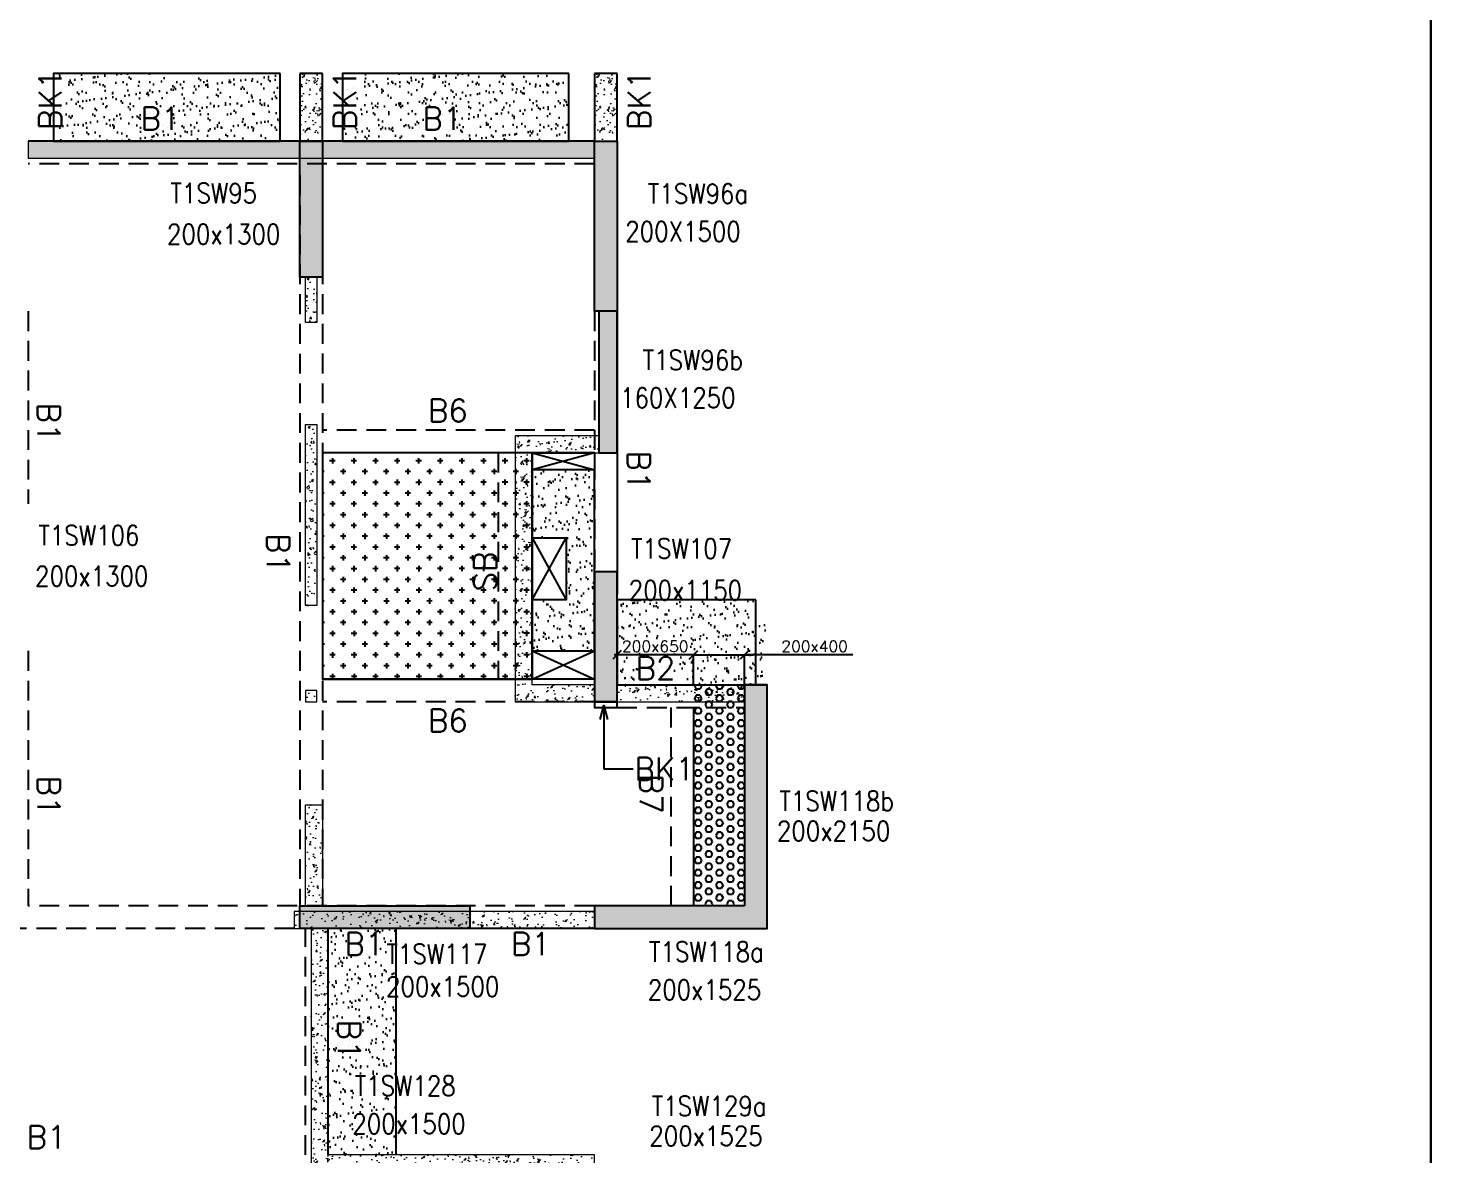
# Model space of a CAD drawing. Header units: millimetres. Extents: x 1078357 to 2594950, y -4969473 to -4636555.
# Drawn here: x 2013401 to 2025786, y -4662154 to -4652204 of the extents above; entities that cross this region are included whole.
import ezdxf

# ---------------------------------------------------------------- set-up
doc = ezdxf.new("R2010")
doc.units = ezdxf.units.MM
doc.header["$PDMODE"] = 35
for name, pattern in [('CONTINOUS', [0]), ('HIDDEN', [0.375, 0.25, -0.125]), ('New Retail block$0$CONTINOUS', [0])]:
    doc.linetypes.add(name, pattern=pattern)
doc.layers.get('0').update_dxf_attribs({"lineweight": 0})
doc.layers.get('Defpoints').update_dxf_attribs({"lineweight": 0})
for name, color, linetype, lineweight in [('A-_ANOTDIMA_D-', 6, 'Continuous', 13), ('Boundary', 40, 'Continuous', 30), ('COL. NO.', 30, 'Continuous', 25), ('COL. SIZE', 7, 'Continuous', 25), ('DIM', 9, 'Continuous', 25), ('HATCH', 8, 'Continuous', 30), ('S-NON STR RCC WALL', 8, 'Continuous', 0)]:
    doc.layers.add(name, color=color, linetype=linetype, lineweight=lineweight)
for name, color, linetype in [('B-200x325', 201, 'HIDDEN'), ('B-200x375', 41, 'HIDDEN'), ('B-200x650', 241, 'HIDDEN'), ('B-300xSLAB THK.', 151, 'Continuous'), ('BK1-200x650', 241, 'HIDDEN'), ('DC BEAM NO.', 7, 'Continuous'), ('DROP SLAB', 8, 'Continuous'), ('S-COLUMN_SHEAR WALL', 1, 'Continuous'), ('S-PROJECTION', 54, 'New Retail block$0$CONTINOUS'), ('SLAB FOLD', 8, 'Continuous')]:
    doc.layers.add(name, color=color, linetype=linetype)
doc.styles.add('Roman', font='romans')
doc.styles.add('ROMANS', font='romans.shx', dxfattribs={"width": 0.85})
doc.dimstyles.new('HARESH', dxfattribs={"dimtxt": 150, "dimasz": 75, "dimexe": 0, "dimexo": 0, "dimgap": 25, "dimtad": 1, "dimdec": 0, "dimdsep": 46, "dimtxsty": 'Roman', "dimblk": 'OBLIQUE', "dimcen": 225, "dimdle": 25, "dimclrd": 2, "dimclre": 2, "dimclrt": 7, "dimadec": 8, "dimazin": 1, "dimtfac": 1, "dimtdec": 0, "dimtmove": 0, "dimatfit": 0, "dimfxl": 1, "dimlwd": -1, "dimlwe": -1, "dimarcsym": 0})
pattern_1 = [(50, (-4410069.28, 23210408.14), (182.184669, -15.9390855), [19.05, -209.55]), (355, (-4410069.28, 23210408.14), (-35.2434214, 191.0568452), [15.24, -167.6405842]), (100.4514447, (-4410054.1, 23210406.81), (146.9412471, 175.1177519), [16.1900088, -178.0902446]), (46.1842, (-4410069.28, 23210458.94), (271.0790409, -42.042328), [28.575, -314.325]), (96.6355576, (-4410046.7, 23210455.44), (237.404134, 247.4261246), [24.2850231, -267.1356082]), (351.1841512, (-4410069.28, 23210458.94), (237.404134, 247.4261246), [22.859967, -251.459732]), (21, (-4410043.88, 23210446.24), (151.6143913, -102.2651982), [19.05, -209.55]), (326, (-4410043.88, 23210446.24), (61.8020283, 184.1879661), [15.24, -167.64]), (71.451445, (-4410031.24, 23210437.72), (213.4164193, 81.9227689), [16.1900088, -178.0899376]), (37.5, (-4410069.28, 23210408.14), (3.08860325, 84.55503887), [0, -165.608, 0, -170.18, 0, -168.275]), (7.5, (-4410069.28, 23210408.14), (66.8196625, 100.18057482), [0, -97.028, 0, -161.798, 0, -64.135]), (327.5, (-4410125.92, 23210408.14), (135.59059517, -5.728744), [0, -63.5, 0, -198.12, 0, -262.89]), (317.5, (-4410151.32, 23210408.14), (148.1291814, 25.42649103), [0, -82.55, 0, -131.572, 0, -186.69])]
pattern_2 = [(37.4701541, (-976532.12, 9334366.43), (-4.7236114, 146.8264517), [0, -115.824, 0, -129.54, 0, -123.825]), (7.4701541, (-976532.12, 9334366.43), (134.9689868, 214.9772528), [0, -62.484, 0, -104.394, 0, -40.005]), (327.4701541, (-976625.84, 9334366.48), (237.2979035, 0.3075449), [0, -38.1, 0, -137.16, 0, -179.07]), (317.4701541, (-976625.84, 9334366.48), (229.1017424, 66.759465), [0, -19.05, 0, -89.916, 0, -102.87])]

# ---------------------------------------------------------------- blocks, each defined once
blk = doc.blocks.new('_Oblique')
at = {"color": 0, "linetype": 'ByBlock', "lineweight": -2}
blk.add_line((-0.5, -0.5), (0.5, 0.5), dxfattribs=at)
blk = doc.blocks.new('*D1482')
at = {"layer": 'Defpoints', "color": 0, "ltscale": 700, "transparency": 16777216}
for p in [(2019726, -4657738), (2019276, -4658004, 0), (2019726, -4658004, 0)]:
    blk.add_point(p, dxfattribs=at)
at = {"layer": 'DIM', "color": 2, "ltscale": 700, "transparency": 16777216}
for p, q in [((2019276, -4657738), (2019201, -4657738)), ((2019276, -4658004), (2019276, -4657738)), ((2019276, -4657738), (2019726, -4657738)), ((2019276, -4657738), (2019726, -4657738)), ((2019726, -4658004), (2019726, -4657738)), ((2019726, -4657738), (2019801, -4657738)), ((2020682, -4657738), (2019726, -4657738))]:
    blk.add_line(p, q, dxfattribs=at)
at = {"layer": 'DIM', "color": 2, "ltscale": 700, "transparency": 16777216, "xscale": 75, "yscale": 75, "zscale": 75}
blk.add_blockref('_Oblique', (2019276, -4657738), dxfattribs=at)
at = {"layer": 'DIM', "color": 2, "ltscale": 700, "transparency": 16777216, "xscale": 75, "yscale": 75, "zscale": 75, "rotation": 180}
blk.add_blockref('_Oblique', (2019726, -4657738), dxfattribs=at)
at = {"layer": 'DIM', "color": 7, "ltscale": 700, "transparency": 16777216, "insert": (2020345, -4657663), "char_height": 150, "attachment_point": 5, "style": 'Roman'}
blk.add_mtext('{\\H0.666667x;200x400}', dxfattribs=at)
blk = doc.blocks.new('*D1483')
at = {"layer": 'Defpoints', "color": 0, "ltscale": 700, "transparency": 16777216}
for p in [(2018601, -4657738), (2018601, -4658004, 0), (2019276, -4658004)]:
    blk.add_point(p, dxfattribs=at)
at = {"layer": 'DIM', "color": 2, "ltscale": 700, "transparency": 16777216}
for p, q in [((2019301, -4657738), (2018576, -4657738)), ((2018601, -4658004), (2018601, -4657738)), ((2019276, -4658004), (2019276, -4657738))]:
    blk.add_line(p, q, dxfattribs=at)
at = {"layer": 'DIM', "color": 2, "ltscale": 700, "transparency": 16777216, "xscale": 75, "yscale": 75, "zscale": 75, "rotation": 180}
blk.add_blockref('_Oblique', (2018601, -4657738), dxfattribs=at)
at = {"layer": 'DIM', "color": 2, "ltscale": 700, "transparency": 16777216, "xscale": 75, "yscale": 75, "zscale": 75}
blk.add_blockref('_Oblique', (2019276, -4657738), dxfattribs=at)
at = {"layer": 'DIM', "color": 7, "ltscale": 700, "transparency": 16777216, "insert": (2018938, -4657663), "char_height": 150, "attachment_point": 5, "style": 'Roman'}
blk.add_mtext('{\\H0.666667x;200x650}', dxfattribs=at)
blk = doc.blocks.new('G$CD63B60BD')
at = {"layer": 'COL. NO.', "linetype": 'Continuous', "style": 'ROMANS', "width": 0.85}
for s, p in [('T1SW95', (85332, 15354, -320)), ('T1SW96a', (89546, 15350, -320)), ('T1SW96b', (89500, 13881, -320)), ('T1SW106', (84166, 12333, -320)), ('T1SW107', (89398, 12216, -320)), ('T1SW118b', (90707, 9987, -320)), ('T1SW117', (87238, 8637, -320)), ('T1SW118a', (89556, 8656, -320)), ('T1SW128', (86958, 7473, -320)), ('T1SW129a', (89580, 7294, -320))]:
    blk.add_text(s, height=175, dxfattribs=at).set_placement(p)
at = {"layer": 'COL. SIZE', "linetype": 'Continuous', "style": 'ROMANS', "width": 0.85}
for s, p in [('200x1300', (85302, 14992, -320)), ('200X1500', (89347, 15016, -320)), ('160X1250', (89301, 13548, -320)), ('200x1300', (84137, 11973, -320)), ('200x1150', (89378, 11848, -320)), ('200x2150', (90686, 9723, -320)), ('200x1500', (87235, 8349, -320)), ('200x1525', (89546, 8321, -320)), ('200x1500', (86938, 7137, -320)), ('200x1525', (89560, 7030, -320))]:
    blk.add_text(s, height=175, dxfattribs=at).set_placement(p)

msp = doc.modelspace()

# ---------------------------------------------------------------- hatches: boundary and pattern name
at = {"layer": 'DROP SLAB'}
h = msp.add_hatch(dxfattribs=at)
h.set_pattern_fill('CROSS', color=8, scale=15, angle=0.03079)
h.set_pattern_definition([(180.03079016, (-1335090.53, 9384502.61), (-95.1987999, -95.3011726), [47.625, -142.875]), (270.03079016, (-1335114.35, 9384526.41), (95.3011726, -95.1987999), [47.625, -142.875])])
h.paths.add_polyline_path([(2017852, -4655954), (2016001.2, -4655954), (2016001.2, -4657953.8), (2017852, -4657953.8)])
at = {"layer": 'HATCH'}
h = msp.add_hatch(dxfattribs=at)
h.set_pattern_fill('AR-SAND', color=8, scale=3, angle=179.97015)
h.set_pattern_definition(pattern_2)
h.paths.add_polyline_path([(2015626.4, -4652603.8), (2013626.4, -4652603.8), (2013626.4, -4653203.8), (2015626.4, -4653203.8)])
h = msp.add_hatch(dxfattribs=at)
h.set_pattern_fill('AR-SAND', color=8, scale=3, angle=179.97015)
h.set_pattern_definition(pattern_2)
h.paths.add_polyline_path([(2018176.4, -4652603.8), (2016176.4, -4652603.8), (2016176.4, -4653203.8), (2018176.4, -4653203.8)])
h = msp.add_hatch(dxfattribs=at)
h.set_pattern_fill('AR-SAND', color=8, scale=3, angle=0.02985)
h.set_pattern_definition([(37.47015413, (-3013646.46, 18702441.6), (-4.72361136, 146.8264517), [0, -115.824, 0, -129.54, 0, -123.825]), (7.4701541, (-3013646.46, 18702441.6), (134.9689868, 214.9772528), [0, -62.484, 0, -104.394, 0, -40.005]), (327.4701541, (-3013740.19, 18702441.65), (237.2979035, 0.3075449), [0, -38.1, 0, -137.16, 0, -179.07]), (317.4701541, (-3013740.19, 18702441.65), (229.1017424, 66.759465), [0, -19.05, 0, -89.916, 0, -102.87])])
edge = h.paths.add_edge_path()
edge.add_line((2018386.6, -4656103.8), (2017852, -4656103.8))
edge.add_line((2017852, -4656103.8), (2017852, -4656703.8))
edge.add_line((2017852, -4656703.8), (2018151.2, -4656703.8))
edge.add_line((2018151.2, -4656703.8), (2018151.2, -4657253.8))
edge.add_line((2018151.2, -4657253.8), (2017851.2, -4657253.8))
edge.add_line((2017851.2, -4657253.8), (2017851.2, -4657703.8))
edge.add_line((2017851.2, -4657703.8), (2018401.2, -4657703.8))
edge.add_line((2018401.2, -4657703.8), (2018401.2, -4656103.8))
h = msp.add_hatch(dxfattribs=at)
h.set_pattern_fill('AR-SAND', color=8, scale=3, angle=179.97015)
h.set_pattern_definition([(37.4701541, (-2073756.74, 14018385.62), (-4.72361136, 146.8264517), [0, -115.824, 0, -129.54, 0, -123.825]), (7.4701541, (-2073756.74, 14018385.62), (134.9689868, 214.9772528), [0, -62.484, 0, -104.394, 0, -40.005]), (327.4701541, (-2073850.47, 14018385.67), (237.2979035, 0.3075449), [0, -38.1, 0, -137.16, 0, -179.07]), (317.4701541, (-2073850.47, 14018385.67), (229.1017424, 66.759465), [0, -19.05, 0, -89.916, 0, -102.87])])
h.paths.add_polyline_path([(2019826.2, -4657253.8), (2018601.5, -4657253.8), (2018601.5, -4658003.8), (2019826.2, -4658003.8)])
h = msp.add_hatch(dxfattribs=at)
h.set_pattern_fill('AR-SAND', color=8, scale=3, angle=179.97015)
h.set_pattern_definition([(37.4701541, (-2073756.83, 14018385.62), (-4.72361136, 146.8264517), [0, -115.824, 0, -129.54, 0, -123.825]), (7.4701541, (-2073756.83, 14018385.62), (134.9689868, 214.9772528), [0, -62.484, 0, -104.394, 0, -40.005]), (327.4701541, (-2073850.56, 14018385.67), (237.2979035, 0.3075449), [0, -38.1, 0, -137.16, 0, -179.07]), (317.4701541, (-2073850.56, 14018385.67), (229.1017424, 66.759465), [0, -19.05, 0, -89.916, 0, -102.87])])
h.paths.add_polyline_path([(2019926.4, -4657403.8), (2018601.4, -4657403.8), (2018601.4, -4658003.8), (2019926.4, -4658003.8)])
h = msp.add_hatch(dxfattribs=at)
h.set_pattern_fill('AR-SAND', color=8, scale=3, angle=179.97015)
h.set_pattern_definition([(37.4701541, (-2070581.82, 14021135.62), (-4.72361136, 146.8264517), [0, -115.824, 0, -129.54, 0, -123.825]), (7.4701541, (-2070581.82, 14021135.62), (134.9689868, 214.9772528), [0, -62.484, 0, -104.394, 0, -40.005]), (327.4701541, (-2070675.54, 14021135.67), (237.2979035, 0.3075449), [0, -38.1, 0, -137.16, 0, -179.07]), (317.4701541, (-2070675.54, 14021135.67), (229.1017424, 66.759465), [0, -19.05, 0, -89.916, 0, -102.87])])
h.paths.add_polyline_path([(2016651.4, -4660153.8), (2016051.4, -4660153.8), (2016051.4, -4662153.8), (2016651.4, -4662153.8)])
at = {"layer": 'S-COLUMN_SHEAR WALL', "lineweight": 25}
h = msp.add_hatch(color=1, dxfattribs=at)
h.dxf.hatch_style = 1
h.paths.add_polyline_path([(2015801.2, -4654403.9), (2016001.2, -4654403.9), (2016001.2, -4653203.9), (2015801.2, -4653203.9)])
at = {"layer": 'S-COLUMN_SHEAR WALL', "lineweight": 25, "extrusion": (-1.00316e-06, 2.11765e-11, 1)}
h = msp.add_hatch(color=1, dxfattribs=at)
h.dxf.hatch_style = 1
h.paths.add_polyline_path([(2018401.2, -4653203.9), (2018601.2, -4653203.9), (2018601.2, -4654703.8), (2018401.2, -4654703.8)])
at = {"layer": 'S-COLUMN_SHEAR WALL', "lineweight": 25, "extrusion": (-1.00316e-06, -2.11765e-11, 1)}
h = msp.add_hatch(color=1, dxfattribs=at)
h.dxf.hatch_style = 1
h.paths.add_polyline_path([(2018441.2, -4655954), (2018601.2, -4655954), (2018601.2, -4654703.8), (2018441.2, -4654703.8)])
at = {"layer": 'S-COLUMN_SHEAR WALL', "lineweight": 25, "extrusion": (-1.00316e-06, 2.11765e-11, 1)}
h = msp.add_hatch(color=1, dxfattribs=at)
h.dxf.hatch_style = 1
h.paths.add_polyline_path([(2018401.2, -4658153.9), (2018601.2, -4658153.9), (2018601.2, -4657003.8), (2018401.2, -4657003.8)])
h = msp.add_hatch(color=1, dxfattribs=at)
h.dxf.hatch_style = 1
h.paths.add_polyline_path([(2019726.2, -4659953.9), (2018401.2, -4659953.9), (2018401.2, -4660153.9), (2019926.2, -4660153.9), (2019926.2, -4658003.9), (2019726.2, -4658003.9)])
at = {"layer": 'S-COLUMN_SHEAR WALL', "lineweight": 25}
h = msp.add_hatch(color=1, dxfattribs=at)
h.dxf.hatch_style = 1
h.paths.add_polyline_path([(2015801.2, -4659953.8), (2017301.2, -4659953.8), (2017301.2, -4660153.8), (2015801.2, -4660153.8)])
at = {"layer": 'S-NON STR RCC WALL'}
h = msp.add_hatch(dxfattribs=at)
h.set_pattern_fill('AR-CONC', color=256, angle=180)
h.set_pattern_definition([(50, (-6518043.55, 32902484.4), (182.184669, -15.93908554), [19.05, -209.55]), (355, (-6518043.55, 32902484.4), (-35.2434214, 191.0568452), [15.24, -167.6405842]), (100.4514447, (-6518028.37, 32902483.08), (146.9412471, 175.1177519), [16.1900088, -178.0902446]), (46.1842, (-6518043.55, 32902535.2), (271.0790409, -42.0423279), [28.575, -314.325]), (96.6355576, (-6518020.96, 32902531.7), (237.404134, 247.4261246), [24.2850231, -267.1356082]), (351.1841512, (-6518043.55, 32902535.2), (237.404134, 247.4261246), [22.859967, -251.459732]), (21, (-6518018.15, 32902522.5), (151.61439127, -102.2651982), [19.05, -209.55]), (326, (-6518018.15, 32902522.5), (61.80202835, 184.1879661), [15.24, -167.64]), (71.451445, (-6518005.52, 32902513.98), (213.4164193, 81.9227689), [16.1900088, -178.0899376]), (37.5, (-6518043.55, 32902484.404), (3.08860325, 84.55503887), [0, -165.608, 0, -170.18, 0, -168.275]), (7.5, (-6518043.55, 32902484.4), (66.8196625, 100.18057482), [0, -97.028, 0, -161.798, 0, -64.135]), (327.5, (-6518100.19, 32902484.404), (135.59059517, -5.72874399), [0, -63.5, 0, -198.12, 0, -262.89]), (317.5, (-6518125.59, 32902484.4), (148.1291814, 25.42649103), [0, -82.55, 0, -131.572, 0, -186.69])])
h.paths.add_polyline_path([(2016001.2, -4653203.8), (2016001.2, -4652603.8), (2015801.2, -4652603.8), (2015801.2, -4653203.8), (2016001.2, -4653203.8)], is_closed=False)
h = msp.add_hatch(dxfattribs=at)
h.set_pattern_fill('AR-CONC', color=256, angle=180)
h.set_pattern_definition([(50, (-6515443.55, 32902484.4), (182.184669, -15.93908554), [19.05, -209.55]), (355, (-6515443.55, 32902484.4), (-35.2434214, 191.0568452), [15.24, -167.6405842]), (100.4514447, (-6515428.37, 32902483.08), (146.9412471, 175.1177519), [16.1900088, -178.0902446]), (46.1842, (-6515443.55, 32902535.2), (271.0790409, -42.0423279), [28.575, -314.325]), (96.6355576, (-6515420.96, 32902531.7), (237.404134, 247.4261246), [24.2850231, -267.1356082]), (351.1841512, (-6515443.55, 32902535.2), (237.404134, 247.4261246), [22.859967, -251.459732]), (21, (-6515418.15, 32902522.5), (151.61439127, -102.2651982), [19.05, -209.55]), (326, (-6515418.15, 32902522.5), (61.80202835, 184.1879661), [15.24, -167.64]), (71.451445, (-6515405.52, 32902513.98), (213.4164193, 81.9227689), [16.1900088, -178.0899376]), (37.5, (-6515443.55, 32902484.404), (3.08860325, 84.55503887), [0, -165.608, 0, -170.18, 0, -168.275]), (7.5, (-6515443.55, 32902484.4), (66.8196625, 100.18057482), [0, -97.028, 0, -161.798, 0, -64.135]), (327.5, (-6515500.19, 32902484.404), (135.59059517, -5.72874399), [0, -63.5, 0, -198.12, 0, -262.89]), (317.5, (-6515525.59, 32902484.4), (148.1291814, 25.42649103), [0, -82.55, 0, -131.572, 0, -186.69])])
h.paths.add_polyline_path([(2018601.2, -4653203.8), (2018601.2, -4652603.8), (2018401.2, -4652603.8), (2018401.2, -4653203.8), (2018601.2, -4653203.8)], is_closed=False)
h = msp.add_hatch(dxfattribs=at)
h.set_pattern_fill('AR-CONC', color=256)
h.set_pattern_definition([(50, (-3312844.56, 18526388.95), (182.184669, -15.9390855), [19.05, -209.55]), (355, (-3312844.56, 18526388.95), (-35.2434214, 191.0568452), [15.24, -167.6405842]), (100.4514447, (-3312829.38, 18526387.62), (146.9412471, 175.1177519), [16.1900088, -178.0902446]), (46.1842, (-3312844.56, 18526439.75), (271.0790409, -42.042328), [28.575, -314.325]), (96.6355576, (-3312821.97, 18526436.25), (237.404134, 247.4261246), [24.285023, -267.135608]), (351.1841512, (-3312844.56, 18526439.75), (237.404134, 247.4261246), [22.859967, -251.459732]), (21, (-3312819.16, 18526427.05), (151.6143913, -102.2651982), [19.05, -209.55]), (326, (-3312819.16, 18526427.05), (61.8020283, 184.1879661), [15.24, -167.64]), (71.451445, (-3312806.53, 18526418.53), (213.4164193, 81.9227689), [16.1900088, -178.0899376]), (37.5, (-3312844.56, 18526388.95), (3.08860325, 84.55503887), [0, -165.608, 0, -170.18, 0, -168.275]), (7.5, (-3312844.56, 18526388.95), (66.8196625, 100.18057482), [0, -97.028, 0, -161.798, 0, -64.135]), (327.5, (-3312901.205, 18526388.95), (135.59059517, -5.728744), [0, -63.5, 0, -198.12, 0, -262.89]), (317.5, (-3312926.6, 18526388.95), (148.1291814, 25.42649103), [0, -82.55, 0, -131.572, 0, -186.69])])
h.paths.add_polyline_path([(2008526.4, -4653203.8), (2008201.4, -4653203.8), (2008201.4, -4653353.8), (2008526.4, -4653353.8)])
h.paths.add_polyline_path([(2010326.4, -4653203.8), (2008526.4, -4653203.8), (2008526.4, -4653353.8), (2010326.4, -4653353.8)])
h.paths.add_polyline_path([(2016276.4, -4653203.9), (2015526.4, -4653203.9), (2015526.4, -4653353.8), (2016276.4, -4653353.8)])
h.paths.add_polyline_path([(2015526.4, -4653203.8), (2013726.4, -4653203.8), (2013726.4, -4653353.8), (2015526.4, -4653353.8)])
h.paths.add_polyline_path([(2011076.4, -4653203.8), (2010326.4, -4653203.8), (2010326.4, -4653353.8), (2011076.4, -4653353.8)])
h.paths.add_polyline_path([(2012876.4, -4653203.8), (2011076.4, -4653203.8), (2011076.4, -4653353.8), (2012876.4, -4653353.8)])
h.paths.add_polyline_path([(2018398.5, -4653203.8), (2018076.4, -4653203.8), (2018076.4, -4653353.8), (2018398.5, -4653353.8)])
h.paths.add_polyline_path([(2013726.4, -4653203.8), (2013401.4, -4653203.8), (2013401.4, -4653353.8), (2013726.4, -4653353.8)])
h.paths.add_polyline_path([(2013201.4, -4653203.8), (2012876.4, -4653203.8), (2012876.4, -4653353.8), (2013201.4, -4653353.8)])
h.paths.add_polyline_path([(2018076.4, -4653203.8), (2016276.4, -4653203.8), (2016276.4, -4653353.8), (2018076.4, -4653353.8)])
h = msp.add_hatch(dxfattribs=at)
h.set_pattern_fill('AR-CONC', color=256, angle=180)
h.set_pattern_definition([(50, (2015914.46, -4793872.02), (182.18467, -15.93909), [19.05, -209.55]), (355, (2015914.46, -4793872.02), (-35.24342, 191.05685), [15.24, -167.64058]), (100.45144, (2015929.64, -4793873.35), (146.94125, 175.11775), [16.19, -178.09024]), (46.1842, (2015914.46, -4793821.22), (271.07904, -42.04233), [28.575, -314.325]), (96.63556, (2015937.05, -4793824.72), (237.40413, 247.4261), [24.285, -267.1356]), (351.18415, (2015914.46, -4793821.22), (237.40413, 247.4261), [22.85997, -251.45973]), (21, (2015939.86, -4793833.92), (151.61439, -102.2652), [19.05, -209.55]), (326, (2015939.86, -4793833.92), (61.80203, 184.18797), [15.24, -167.64]), (71.45144, (2015952.5, -4793842.44), (213.41642, 81.92277), [16.19, -178.08994]), (37.5, (2015914.46, -4793872.02), (3.088603, 84.55504), [0, -165.608, 0, -170.18, 0, -168.275]), (7.5, (2015914.46, -4793872.02), (66.81966, 100.180575), [0, -97.028, 0, -161.798, 0, -64.135]), (327.5, (2015857.816, -4793872.02), (135.590595, -5.728744), [0, -63.5, 0, -198.12, 0, -262.89]), (317.5, (2015832.42, -4793872.02), (148.12918, 25.42649), [0, -82.55, 0, -131.572, 0, -186.69])])
h.paths.add_polyline_path([(2015851.4, -4654403.8), (2015951.4, -4654403.8), (2015951.4, -4654803.8), (2015851.4, -4654803.8)])
h = msp.add_hatch(dxfattribs=at)
h.set_pattern_fill('AR-CONC', color=256, angle=180)
h.set_pattern_definition([(50, (3113139.17, -9477891.21), (182.184669, -15.9390855), [19.05, -209.55]), (355, (3113139.17, -9477891.2), (-35.2434214, 191.056845), [15.24, -167.640584]), (100.4514447, (3113154.36, -9477892.54), (146.941247, 175.117752), [16.190009, -178.0902446]), (46.1842, (3113139.17, -9477840.4), (271.079041, -42.042328), [28.575, -314.325]), (96.6355576, (3113161.76, -9477843.9), (237.404134, 247.426125), [24.285023, -267.135608]), (351.184151, (3113139.17, -9477840.4), (237.404134, 247.426125), [22.859967, -251.459732]), (21, (3113164.57, -9477853.11), (151.6143913, -102.265198), [19.05, -209.55]), (326, (3113164.57, -9477853.1), (61.802028, 184.187966), [15.24, -167.64]), (71.451445, (3113177.2, -9477861.63), (213.416419, 81.922769), [16.190009, -178.0899376]), (37.5, (3113139.173, -9477891.21), (3.08860325, 84.5550389), [0, -165.608, 0, -170.18, 0, -168.275]), (7.5, (3113139.17, -9477891.21), (66.8196625, 100.1805748), [0, -97.028, 0, -161.798, 0, -64.135]), (327.5, (3113082.53, -9477891.21), (135.5905952, -5.728744), [0, -63.5, 0, -198.12, 0, -262.89]), (317.5, (3113057.13, -9477891.21), (148.1291814, 25.426491), [0, -82.55, 0, -131.572, 0, -186.69])])
h.paths.add_polyline_path([(2015851.4, -4655703.8), (2015951.4, -4655703.8), (2015951.4, -4657303.8), (2015851.4, -4657303.8)])
h = msp.add_hatch(dxfattribs=at)
h.set_pattern_fill('AR-CONC', color=256)
h.set_pattern_definition(pattern_1)
h.paths.add_polyline_path([(2017701.4, -4655803.8), (2017701.4, -4658153.8), (2018401.4, -4658153.8), (2018401.4, -4658003.8), (2017851.4, -4658003.8), (2017851.4, -4655953.8), (2018441.4, -4655953.8), (2018441.4, -4655803.8)])
h = msp.add_hatch(dxfattribs=at)
h.set_pattern_fill('AR-CONC', color=256, angle=180)
h.set_pattern_definition([(50, (3113125.96, -9479255.87), (182.184669, -15.9390855), [19.05, -209.55]), (355, (3113125.96, -9479255.87), (-35.2434214, 191.056845), [15.24, -167.640584]), (100.4514447, (3113141.14, -9479257.2), (146.941247, 175.117752), [16.190009, -178.0902446]), (46.1842, (3113125.96, -9479205.07), (271.079041, -42.042328), [28.575, -314.325]), (96.6355576, (3113148.55, -9479208.58), (237.404134, 247.426125), [24.285023, -267.135608]), (351.184151, (3113125.96, -9479205.07), (237.404134, 247.426125), [22.859967, -251.459732]), (21, (3113151.36, -9479217.77), (151.6143913, -102.265198), [19.05, -209.55]), (326, (3113151.36, -9479217.77), (61.802028, 184.187966), [15.24, -167.64]), (71.451445, (3113164, -9479226.3), (213.416419, 81.922769), [16.190009, -178.0899376]), (37.5, (3113125.96, -9479255.87), (3.08860325, 84.5550389), [0, -165.608, 0, -170.18, 0, -168.275]), (7.5, (3113125.96, -9479255.87), (66.8196625, 100.1805748), [0, -97.028, 0, -161.798, 0, -64.135]), (327.5, (3113069.32, -9479255.87), (135.5905952, -5.728744), [0, -63.5, 0, -198.12, 0, -262.89]), (317.5, (3113043.92, -9479255.87), (148.1291814, 25.426491), [0, -82.55, 0, -131.572, 0, -186.69])])
h.paths.add_polyline_path([(2015851.4, -4658153.8), (2015951.4, -4658153.8), (2015951.4, -4658053.8), (2015851.4, -4658053.8)])
h = msp.add_hatch(dxfattribs=at)
h.set_pattern_fill('AR-CONC', color=256)
h.set_pattern_definition(pattern_1)
h.paths.add_polyline_path([(2019726.4, -4658003.8), (2018601.4, -4658003.8), (2018601.4, -4658153.8), (2019726.4, -4658153.8)])
h = msp.add_hatch(dxfattribs=at)
h.set_pattern_fill('AR-CONC', color=256, angle=180)
h.set_pattern_definition([(50, (-5435683.74, 27894427.32), (182.184669, -15.93908554), [19.05, -209.55]), (355, (-5435683.74, 27894427.32), (-35.2434214, 191.0568452), [15.24, -167.6405842]), (100.4514447, (-5435668.56, 27894425.99), (146.9412471, 175.1177519), [16.1900088, -178.0902446]), (46.1842, (-5435683.74, 27894478.12), (271.0790409, -42.042328), [28.575, -314.325]), (96.6355576, (-5435661.15, 27894474.62), (237.404134, 247.4261246), [24.2850231, -267.1356082]), (351.1841512, (-5435683.74, 27894478.12), (237.404134, 247.4261246), [22.859967, -251.459732]), (21, (-5435658.34, 27894465.42), (151.6143913, -102.2651982), [19.05, -209.55]), (326, (-5435658.34, 27894465.42), (61.8020283, 184.1879661), [15.24, -167.64]), (71.451445, (-5435645.7, 27894456.9), (213.4164193, 81.9227689), [16.1900088, -178.0899376]), (37.5, (-5435683.74, 27894427.32), (3.08860325, 84.55503887), [0, -165.608, 0, -170.18, 0, -168.275]), (7.5, (-5435683.74, 27894427.32), (66.8196625, 100.18057482), [0, -97.028, 0, -161.798, 0, -64.135]), (327.5, (-5435740.38, 27894427.32), (135.59059517, -5.72874399), [0, -63.5, 0, -198.12, 0, -262.89]), (317.5, (-5435765.78, 27894427.32), (148.1291814, 25.42649103), [0, -82.55, 0, -131.572, 0, -186.69])])
h.paths.add_polyline_path([(2015851.4, -4659063.8), (2016001.4, -4659063.8), (2016001.4, -4659953.7), (2015851.4, -4659953.7)])
h = msp.add_hatch(dxfattribs=at)
h.set_pattern_fill('AR-CONC', color=256)
h.set_pattern_definition([(50, (-3312844.56, 18526388.95), (182.184669, -15.9390855), [19.05, -209.55]), (355, (-3312844.56, 18526388.95), (-35.2434214, 191.0568452), [15.24, -167.6405842]), (100.4514447, (-3312829.38, 18526387.62), (146.9412471, 175.1177519), [16.1900088, -178.0902446]), (46.1842, (-3312844.56, 18526439.75), (271.0790409, -42.042328), [28.575, -314.325]), (96.6355576, (-3312821.97, 18526436.25), (237.404134, 247.4261246), [24.285023, -267.135608]), (351.1841512, (-3312844.56, 18526439.75), (237.404134, 247.4261246), [22.859967, -251.459732]), (21, (-3312819.16, 18526427.05), (151.6143913, -102.2651982), [19.05, -209.55]), (326, (-3312819.16, 18526427.05), (61.8020283, 184.1879661), [15.24, -167.64]), (71.451445, (-3312806.53, 18526418.53), (213.4164193, 81.9227689), [16.1900088, -178.0899376]), (37.5, (-3312844.56, 18526388.95), (3.08860325, 84.55503887), [0, -165.608, 0, -170.18, 0, -168.275]), (7.5, (-3312844.56, 18526388.95), (66.8196625, 100.18057482), [0, -97.028, 0, -161.798, 0, -64.135]), (327.5, (-3312901.205, 18526388.95), (135.59059517, -5.728744), [0, -63.5, 0, -198.12, 0, -262.89]), (317.5, (-3312926.6, 18526388.95), (148.1291814, 25.42649103), [0, -82.55, 0, -131.572, 0, -186.69])])
h.paths.add_polyline_path([(2018401.4, -4660153.8), (2018401.4, -4660003.8), (2015751.4, -4660003.8), (2015751.4, -4660153.8), (2015901.4, -4660153.8), (2015901.4, -4662303.8), (2018401.4, -4662303.8), (2018401.4, -4662153.8), (2016051.4, -4662153.8), (2016051.4, -4660153.8)])
at = {"layer": 'SLAB FOLD', "ltscale": 1000}
h = msp.add_hatch(dxfattribs=at)
h.set_pattern_fill('HEX', color=8, scale=10, angle=180)
h.set_pattern_definition([(180, (834801.65, 212820.39), (-7e-15, -54.99261315), [31.75, -63.5]), (300, (834801.65, 212820.39), (47.625, 27.4963066), [31.75, -63.5]), (240, (834769.9, 212820.39), (47.625, -27.4963066), [31.75, -63.5])])
h.paths.add_polyline_path([(2019726.2, -4659943.2), (2019276.2, -4659943.2), (2019276.1, -4658003.8), (2019726.1, -4658003.8)])

# ---------------------------------------------------------------- linework, layer by layer
at = {"layer": 'B-200x325', "ltscale": 700}
for p, q in [((2018401.2, -4655754, 0), (2016001.2, -4655754, 0)), ((2018401.1, -4658153.8, 0), (2016001.2, -4658153.8, 0))]:
    msp.add_line(p, q, dxfattribs=at)
at = {"layer": 'B-200x325', "linetype": 'Continuous', "ltscale": 700}
for p, q in [((2018401.2, -4655954, 0), (2016001.2, -4655954, 0)), ((2017852, -4655954, 0), (2017852, -4657953.8, 0)), ((2018401.1, -4657953.8, 0), (2016001.2, -4657953.8, 0))]:
    msp.add_line(p, q, dxfattribs=at)
at = {"layer": 'B-200x375', "ltscale": 700}
msp.add_line((2019076.1, -4658203.8, 0), (2019076.1, -4659953.8), dxfattribs=at)
at = {"layer": 'B-200x375', "linetype": 'Continuous', "ltscale": 700}
msp.add_line((2019276.1, -4658203.8, 0), (2019276.1, -4659943.2, 0), dxfattribs=at)
at = {"layer": 'B-200x650', "linetype": 'CONTINOUS', "ltscale": 700}
for p, q in [((2016001.2, -4652603.8, 0), (2015801.2, -4652603.8, 0)), ((2015801.2, -4652603.8, 0), (2015801.2, -4653203.8)), ((2016001.2, -4653203.8), (2016001.2, -4652603.8, 0)), ((2018601.2, -4652603.8, 0), (2018401.2, -4652603.8, 0)), ((2018401.2, -4652603.8, 0), (2018401.2, -4653203.8)), ((2018601.2, -4653203.8), (2018601.2, -4652603.8, 0)), ((2018401.4, -4653203.8, 0), (2013401.4, -4653204, 0)), ((2018601.4, -4654703.8, 0), (2018601.4, -4657203.8, 0)), ((2018601.4, -4658003.8, 0), (2019926.4, -4658003.8, 0)), ((2018401.4, -4660153.7, 0), (2016051.4, -4660153.7, 0)), ((2016051.4, -4662153.8, 0), (2016051.4, -4660153.8, 0))]:
    msp.add_line(p, q, dxfattribs=at)
at = {"layer": 'B-200x650', "linetype": 'HIDDEN', "ltscale": 700}
for p, q in [((2018401.4, -4653403.8, 0), (2013401.4, -4653403.9, 0)), ((2015801.4, -4653503.9, 0), (2015801.4, -4659953.7, 0)), ((2016001.4, -4653503.8, 0), (2016001.4, -4659953.7, 0)), ((2013401.4, -4654703.8, 0), (2013401.4, -4656403.8, 0)), ((2018401.4, -4654703.8, 0), (2018401.4, -4657203.8, 0)), ((2018402.1, -4655003.8, 0), (2018401.4, -4655003.8, 0)), ((2013401.4, -4657703.9, 0), (2013401.4, -4659953.8, 0)), ((2018601.4, -4658203.8, 0), (2019726.4, -4658203.8, 0)), ((2018401.4, -4659953.7, 0), (2013401.4, -4659953.7, 0)), ((2015751.4, -4660153.7, 0), (2007526.2, -4660153.7, 0)), ((2015851.4, -4662153.8, 0), (2015851.4, -4660153.8, 0))]:
    msp.add_line(p, q, dxfattribs=at)
at = {"layer": 'B-300xSLAB THK.', "linetype": 'HIDDEN', "ltscale": 700}
for p, q in [((2017552, -4655954, 0), (2017552, -4657953.8, 0)), ((2017852, -4655954, 0), (2017852, -4657953.8, 0))]:
    msp.add_line(p, q, dxfattribs=at)
at = {"layer": 'BK1-200x650', "linetype": 'Continuous', "ltscale": 700, "elevation": 0}
msp.add_lwpolyline([(2018601.5, -4658153.9), (2018401.5, -4658153.9), (2018401.5, -4658204.1), (2018601.5, -4658204.1)], close=True, dxfattribs=at)
at = {"layer": 'Boundary', "ltscale": 700, "elevation": 0}
msp.add_lwpolyline([(1919972.4, -4636994.1), (2025785.6, -4636994.1), (2025785.6, -4681423.9), (1919972.4, -4681423.9)], close=True, dxfattribs=at)
at = {"layer": 'DROP SLAB', "color": 3, "linetype": 'CONTINOUS', "ltscale": 500}
for p, q in [((2018401.2, -4655953.8, 0), (2017851.2, -4656103.8, 0)), ((2017852, -4655954, 0), (2018401.2, -4656103.8, 0)), ((2017851.2, -4656703.8, 0), (2018151.2, -4657253.8, 0)), ((2017851.2, -4657253.8, 0), (2018151.2, -4656703.8, 0)), ((2017851.5, -4657703.9, 0), (2018401.4, -4657953.9, 0)), ((2017851.5, -4657953.9, 0), (2018401.5, -4657703.9, 0))]:
    msp.add_line(p, q, dxfattribs=at)
at = {"layer": 'DROP SLAB', "color": 3, "linetype": 'CONTINOUS', "ltscale": 500, "elevation": 0}
for points in [[(2017852, -4655954), (2016001.2, -4655954), (2016001.2, -4657953.8), (2017852, -4657953.8)], [(2017851.2, -4655954), (2018401.2, -4655954), (2018401.2, -4656103.8), (2017851.2, -4656103.8)], [(2017851.2, -4656703.8), (2018151.2, -4656703.8), (2018151.2, -4657253.8), (2017851.2, -4657253.8)], [(2017851.5, -4657703.9), (2018401.4, -4657703.9), (2018401.4, -4657953.9), (2017851.5, -4657953.9)]]:
    msp.add_lwpolyline(points, close=True, dxfattribs=at)
at = {"layer": 'S-COLUMN_SHEAR WALL', "color": 1, "lineweight": 25, "elevation": 0}
for points in [[(2015801.2, -4653203.9), (2016001.2, -4653203.9), (2016001.2, -4654403.9), (2015801.2, -4654403.9)], [(2015801.2, -4659953.8), (2017301.2, -4659953.8), (2017301.2, -4660153.8), (2015801.2, -4660153.8)]]:
    msp.add_lwpolyline(points, close=True, dxfattribs=at)
at = {"layer": 'S-COLUMN_SHEAR WALL', "color": 1, "lineweight": 25, "extrusion": (-1.00316e-06, 2.11765e-11, 1), "elevation": -2}
for points in [[(2018401.2, -4653203.9), (2018601.2, -4653203.9), (2018601.2, -4654703.8), (2018401.2, -4654703.8)], [(2018401.2, -4658153.9), (2018601.2, -4658153.9), (2018601.2, -4657003.8), (2018401.2, -4657003.8)]]:
    msp.add_lwpolyline(points, close=True, dxfattribs=at)
at = {"layer": 'S-COLUMN_SHEAR WALL', "color": 1, "lineweight": 25, "extrusion": (-1.00316e-06, -2.11765e-11, 1), "elevation": -2}
msp.add_lwpolyline([(2018441.2, -4655954), (2018601.2, -4655954), (2018601.2, -4654703.8), (2018441.2, -4654703.8)], close=True, dxfattribs=at)
at = {"layer": 'S-COLUMN_SHEAR WALL', "color": 1, "lineweight": 25, "extrusion": (-1.00316e-06, 2.11765e-11, 1), "elevation": -2}
msp.add_lwpolyline([(2019726.2, -4659953.9), (2018401.2, -4659953.9), (2018401.2, -4660153.9), (2019926.2, -4660153.9), (2019926.2, -4658003.9), (2019726.2, -4658003.9), (2019726.2, -4659953.9)], dxfattribs=at)
at = {"layer": 'S-NON STR RCC WALL', "elevation": 0}
for points in [[(2018398.5, -4653203.8), (2013401.4, -4653203.8), (2013401.4, -4653353.8), (2018398.5, -4653353.8)], [(2015851.4, -4654403.8), (2015951.4, -4654403.8), (2015951.4, -4654803.8), (2015851.4, -4654803.8)], [(2017701.4, -4655803.8), (2017701.4, -4658153.8), (2018401.4, -4658153.8), (2018401.4, -4658003.8), (2017851.4, -4658003.8), (2017851.4, -4655953.8), (2018441.4, -4655953.8), (2018441.4, -4655803.8)], [(2019726.4, -4658003.8), (2018601.4, -4658003.8), (2018601.4, -4658153.8), (2019726.4, -4658153.8)], [(2018401.4, -4660153.8), (2018401.4, -4660003.8), (2015751.4, -4660003.8), (2015751.4, -4660153.8), (2015901.4, -4660153.8), (2015901.4, -4662303.8), (2018401.4, -4662303.8), (2018401.4, -4662153.8), (2016051.4, -4662153.8), (2016051.4, -4660153.8)]]:
    msp.add_lwpolyline(points, close=True, dxfattribs=at)
at = {"layer": 'S-NON STR RCC WALL', "ltscale": 700, "elevation": 0}
for points in [[(2015851.4, -4655703.8), (2015951.4, -4655703.8), (2015951.4, -4657303.8), (2015851.4, -4657303.8)], [(2015851.4, -4658153.8), (2015951.4, -4658153.8), (2015951.4, -4658053.8), (2015851.4, -4658053.8)], [(2015851.4, -4659063.8), (2016001.4, -4659063.8), (2016001.4, -4659953.7), (2015851.4, -4659953.7)]]:
    msp.add_lwpolyline(points, close=True, dxfattribs=at)
at = {"layer": 'S-PROJECTION'}
msp.add_line((2016651.4, -4662153.8, 0), (2016651.4, -4660153.7, 0), dxfattribs=at)
at = {"layer": 'S-PROJECTION', "elevation": 0}
for points in [[(2015626.4, -4652603.8), (2013626.4, -4652603.8), (2013626.4, -4653203.8), (2015626.4, -4653203.8)], [(2018176.4, -4652603.8), (2016176.4, -4652603.8), (2016176.4, -4653203.8), (2018176.4, -4653203.8)], [(2019826.2, -4657253.8), (2018601.5, -4657253.8), (2018601.5, -4658003.8), (2019826.2, -4658003.8)]]:
    msp.add_lwpolyline(points, close=True, dxfattribs=at)
at = {"layer": 'SLAB FOLD', "color": 8, "ltscale": 1000, "elevation": 0}
msp.add_lwpolyline([(2018386.6, -4656103.8), (2017852, -4656103.8), (2017852, -4656703.8), (2018151.2, -4656703.8), (2018151.2, -4657253.8), (2017851.2, -4657253.8), (2017851.2, -4657703.8), (2018401.2, -4657703.8), (2018401.2, -4656103.8)], dxfattribs=at)

# ---------------------------------------------------------------- block references
at = {"layer": 'A-_ANOTDIMA_D-', "color": 2, "ltscale": 700}
msp.add_blockref('G$CD63B60BD', (1929326.2, -4669103.8, 0), dxfattribs=at)

# ---------------------------------------------------------------- texts
at = {"layer": 'B-200x325', "linetype": 'Continuous', "ltscale": 700, "style": 'ROMANS'}
for p in [(2016931.7, -4655681.9, -2.7), (2016931.7, -4658419, -2.7)]:
    msp.add_text('B6', height=200, rotation=0.00094, dxfattribs=at).set_placement(p)
at = {"layer": 'B-200x375', "linetype": 'Continuous', "ltscale": 700, "style": 'ROMANS'}
msp.add_text('B7', height=200, rotation=269.99866, dxfattribs=at).set_placement((2018802, -4658788.7, -2.7))
at = {"layer": 'B-200x650', "linetype": 'HIDDEN', "ltscale": 500, "style": 'ROMANS'}
for s, rotation, p in [('BK1', 90, (2013696.9, -4653103.4, 50)), ('BK1', 90, (2016296.9, -4653103.4, 50)), ('BK1', 90, (2018896.9, -4653103.4, 50)), ('B1', 359.99906, (2014394.2, -4653103.4, -2.7)), ('B1', 359.99906, (2016883.2, -4653103.5, -2.7)), ('B1', 269.99906, (2013483.8, -4655510.6, -2.7)), ('B1', 269.99906, (2018691.9, -4655933.9, -2.7)), ('B1', 269.99906, (2015510.6, -4656663.6, -2.7)), ('B1', 269.99906, (2013484.6, -4658805.7, -2.7)), ('B1', 359.99906, (2016194.5, -4660391, -2.7)), ('B1', 359.99906, (2017663.4, -4660391.1, -2.7)), ('B1', 269.99906, (2016135.3, -4660960.1, -2.7)), ('B1', 359.99906, (2013389.1, -4662095.8, -2.7))]:
    msp.add_text(s, height=200, rotation=rotation, dxfattribs=at).set_placement(p)
at = {"layer": 'B-300xSLAB THK.', "linetype": 'Continuous', "ltscale": 700, "style": 'ROMANS'}
msp.add_text('SB', height=200, rotation=90.00094, dxfattribs=at).set_placement((2017536, -4657178.3, -2.7))
at = {"layer": 'BK1-200x650', "linetype": 'Continuous', "ltscale": 700, "style": 'ROMANS'}
msp.add_text('BK1', height=200, rotation=359.99906, dxfattribs=at).set_placement((2018754.6, -4658845.9, -2.7))
at = {"layer": 'DC BEAM NO.', "linetype": 'Continuous', "ltscale": 500, "style": 'ROMANS'}
msp.add_text('B2', height=200, dxfattribs=at).set_placement((2018765.5, -4657956.7, -2.7))

# ---------------------------------------------------------------- dimensions: what is measured, and where the dimension line sits
at = {"layer": 'DIM', "ltscale": 700}
dim = msp.add_linear_dim(base=(2018601, -4657737.8, 0), p1=(2019276, -4658003.8, 0), p2=(2018601, -4658003.8, 0), angle=180, text='{\\H0.666667x;200x650}', dimstyle='HARESH', override={"dimtxsty": 'Roman', "dimtmove": 1}, dxfattribs=at)
dim.commit()
dim.dimension.update_dxf_attribs({"geometry": '*D1483', "text_midpoint": (2018938.5, -4657662.8, 0)})
dim = msp.add_linear_dim(base=(2019726, -4657737.8, 0), p1=(2019276, -4658003.8, 0), p2=(2019726, -4658003.8, 0), angle=180, text='{\\H0.666667x;200x400}', dimstyle='HARESH', override={"dimtxsty": 'Roman', "dimtmove": 1}, dxfattribs=at)
dim.commit()
dim.dimension.update_dxf_attribs({"geometry": '*D1482', "text_midpoint": (2020345.3, -4657759.5, 0), "dimtype": 160})

# ---------------------------------------------------------------- leaders
at = {"layer": 'BK1-200x650', "linetype": 'Continuous', "ltscale": 700}
msp.add_leader([(2018485, -4658184.2, 0), (2018485, -4658743.7, 0), (2018743.8, -4658743.7, 0)], dimstyle='HARESH', override={"dimasz": 125, "dimgap": 25, "dimtad": 0, "dimldrblk": 'Open30'}, dxfattribs=at)

doc.saveas('drawing.dxf')
